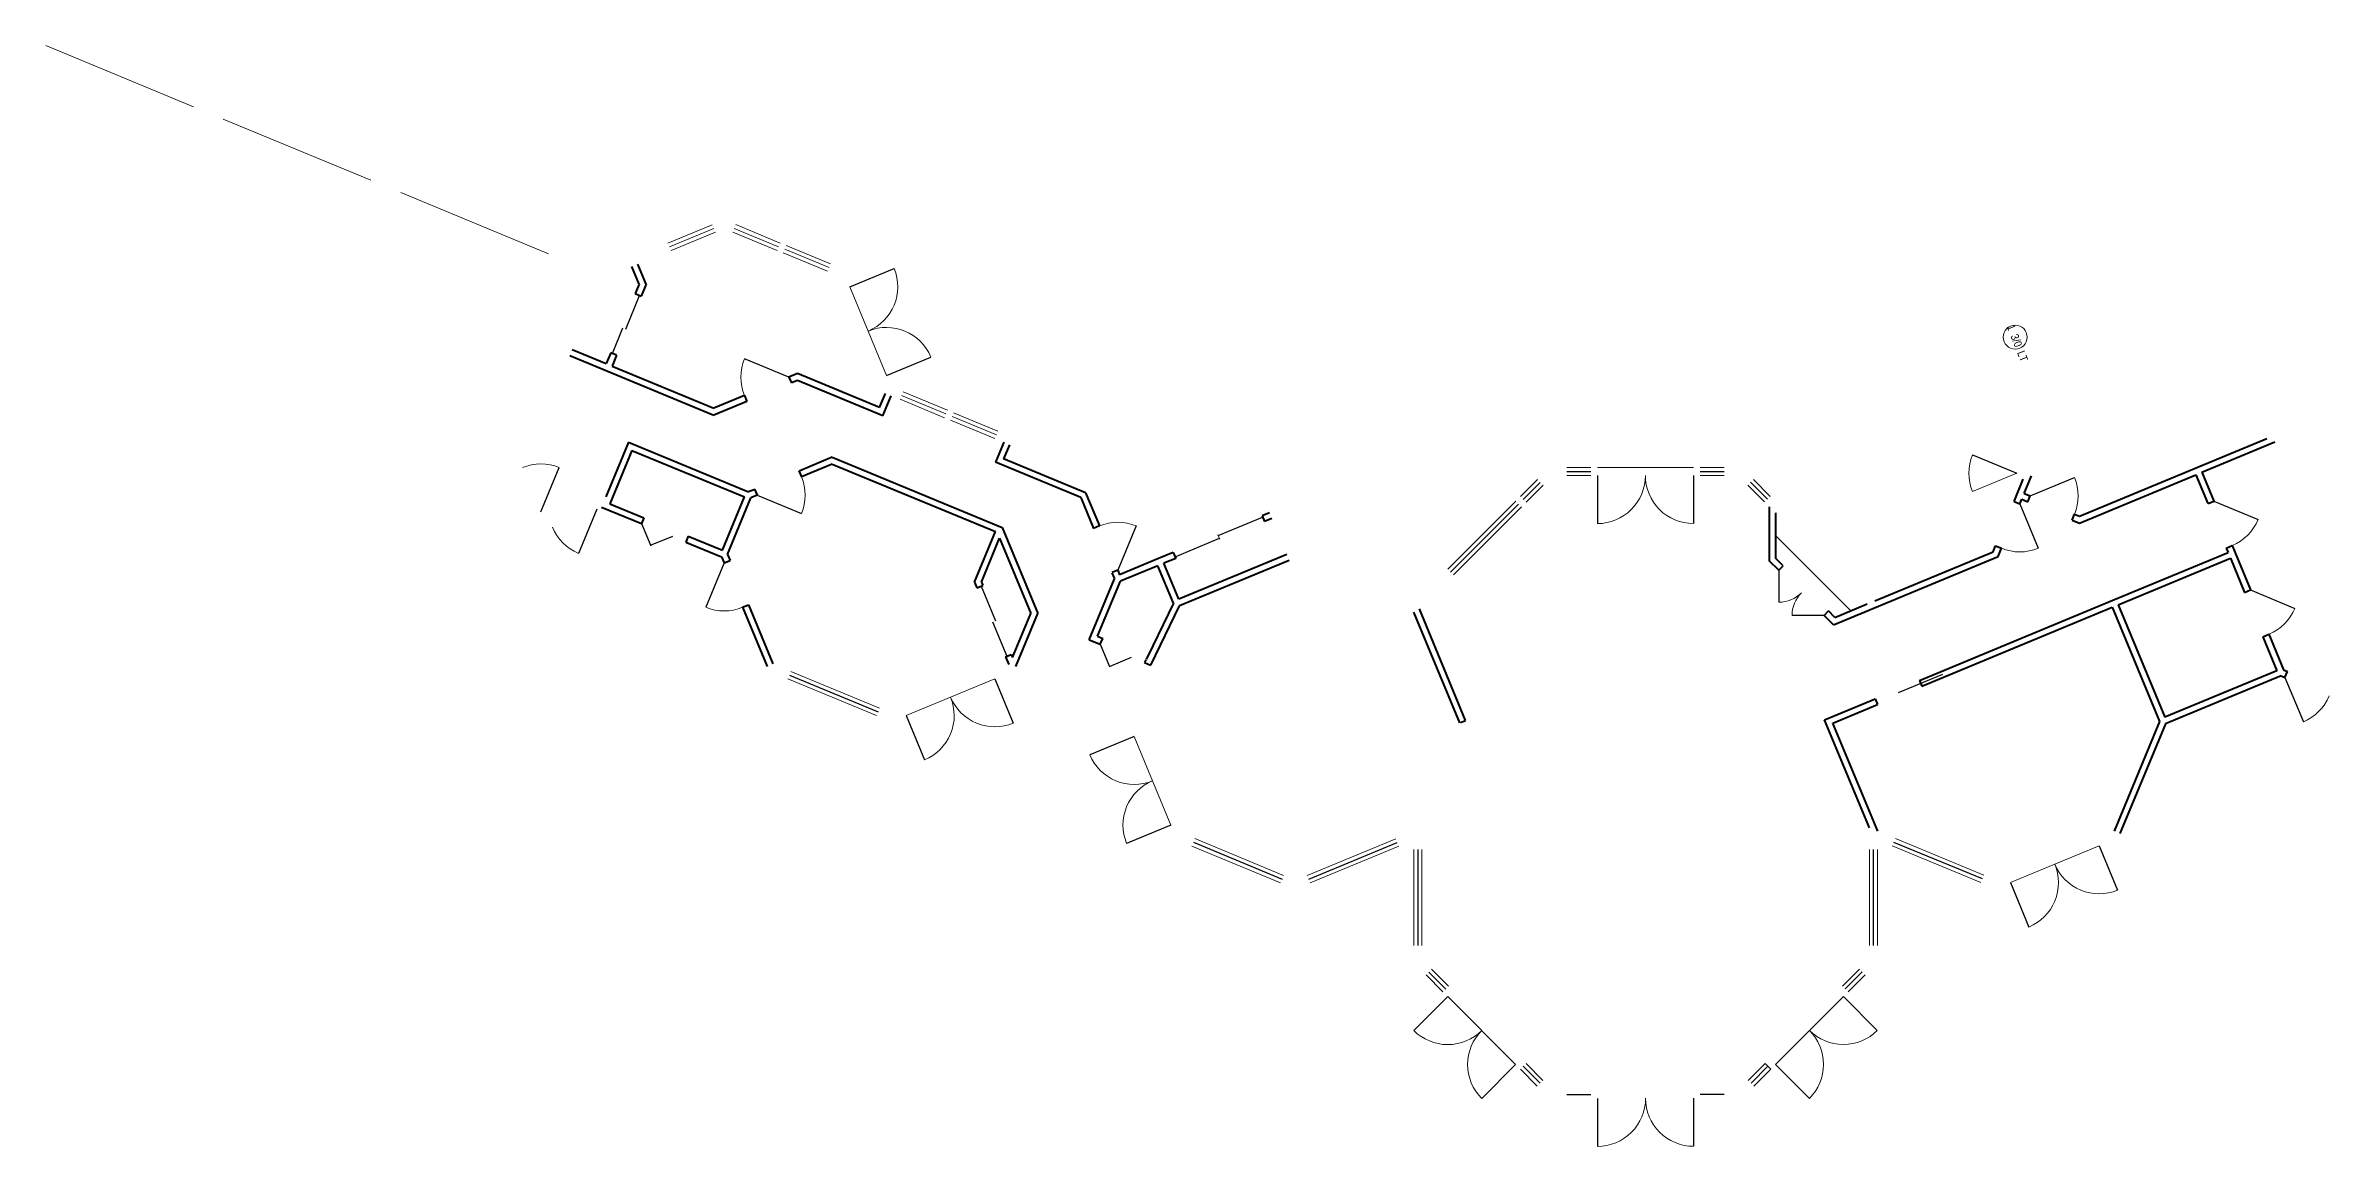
# Model space of a CAD drawing. Header units: inches. Extents: x 2775 to 35798, y 1675 to 10350.
# Drawn here: x 23930 to 25642, y 7121 to 7946 of the extents above; entities that cross this region are included whole.
import ezdxf

# ---------------------------------------------------------------- set-up
doc = ezdxf.new("R2010")
doc.units = ezdxf.units.IN
doc.header["$LTSCALE"] = 0.5
doc.header["$MEASUREMENT"] = 0
for name, color, linetype, lineweight in [('DOORS', 7, 'CONTINUOUS', 30), ('INT WALLS', 7, 'CONTINUOUS', 40), ('MILLWORK', 7, 'CONTINUOUS', 20)]:
    doc.layers.add(name, color=color, linetype=linetype, lineweight=lineweight)
doc.styles.add('ARCHENTLTD', font='technical.ttf', dxfattribs={"height": 6})

msp = doc.modelspace()

# ---------------------------------------------------------------- linework, layer by layer
at = {"layer": 'DOORS', "lineweight": 20, "ltscale": 75}
for p, q in [((23929.60991, 7946.45436), (24040.48292, 7900.55038)), ((24062.61392, 7891.38764), (24173.48694, 7845.48366)), ((24195.82937, 7836.23338), (24306.70239, 7790.32941))]:
    msp.add_line(p, q, dxfattribs=at)
at = {"layer": 'DOORS', "lineweight": 9, "ltscale": 50}
for p, q in [((24429.49159, 7812.20247), (24396.23241, 7798.42469)), ((24480.33808, 7798.44556), (24447.07619, 7812.2168)), ((24431.78788, 7806.65927), (24398.5287, 7792.8815)), ((24478.04287, 7792.90191), (24444.78099, 7806.67315)), ((24518.21967, 7782.76164), (24484.95778, 7796.53289)), ((24515.92446, 7777.218), (24482.66257, 7790.98924)), ((24560.15903, 7699.13355), (24532.58644, 7765.64484)), ((24570.268, 7681.20738), (24603.52991, 7667.4362)), ((24572.5632, 7686.75103), (24605.82511, 7672.97985)), ((24608.14962, 7665.52354), (24641.41153, 7651.75236)), ((24610.44482, 7671.06719), (24643.70673, 7657.29602)), ((25035.47655, 7608.24412), (25048.20843, 7620.96808)), ((25093.17009, 7630.02486), (25165.17009, 7630.03659)), ((25170.17009, 7630.0374), (25188.17009, 7630.04033)), ((25170.1724, 7624.0374), (25188.1724, 7624.04033)), ((25222.88771, 7608.44733), (25210.1517, 7621.16709)), ((24981.01239, 7553.81384), (25031.93991, 7604.70969)), ((25039.72622, 7603.9918), (25052.4581, 7616.71576)), ((25218.63805, 7604.2117), (25205.90204, 7616.93146)), ((24985.25371, 7549.56988), (25036.18123, 7600.46573)), ((24486.15429, 7471.60144), (24552.67811, 7444.05915)), ((24488.44894, 7477.14532), (24554.97279, 7449.60302)), ((24641.43493, 7471.61679), (24574.9165, 7444.06136)), ((24773.4279, 7361.87306), (24745.85527, 7428.38434)), ((24857.91021, 7324.17998), (24791.3864, 7351.72237)), ((24941.9731, 7351.69435), (24875.55811, 7324.18172)), ((25316.64332, 7351.75099), (25383.06663, 7324.25845)), ((24855.61553, 7318.63612), (24789.09162, 7346.17855)), ((24944.29171, 7346.1604), (24877.85388, 7318.63831)), ((24955.45168, 7343.68026), (24955.46341, 7271.68026)), ((24961.45168, 7343.68123), (24961.46341, 7271.68123)), ((25314.32638, 7346.21634), (25380.77253, 7318.71434)), ((25402.98133, 7318.71101), (25469.49626, 7346.27511)), ((24964.69101, 7249.51999), (24977.42425, 7236.79738)), ((24968.93202, 7253.76425), (24981.66526, 7241.04165)), ((25276.97516, 7241.07377), (25289.70411, 7253.80042)), ((25281.2193, 7236.83263), (25293.94837, 7249.55941)), ((24980.96127, 7233.26332), (25031.89422, 7182.37291)), ((25226.76733, 7182.39043), (25277.68348, 7233.29744)), ((25035.43123, 7178.83885), (25048.16447, 7166.11625)), ((25039.67224, 7183.08313), (25052.40548, 7170.36052)), ((25206.25802, 7170.36932), (25218.98707, 7183.09609)), ((25210.50228, 7166.1283), (25223.23135, 7178.85509))]:
    msp.add_line(p, q, dxfattribs=at)
at = {"layer": 'DOORS', "lineweight": 20, "ltscale": 50}
for p, q in [((24430.63973, 7809.43087), (24397.38056, 7795.65309)), ((24479.19047, 7795.67374), (24445.92859, 7809.44498)), ((24517.07206, 7779.98982), (24483.81018, 7793.76106)), ((24571.41561, 7683.97922), (24604.67752, 7670.20805)), ((24609.29723, 7668.29538), (24642.55914, 7654.52421)), ((24810.06175, 7576.2067), (24808.70884, 7579.48559))]:
    msp.add_line(p, q, dxfattribs=at)
at = {"layer": 'DOORS', "ltscale": 50}
for p, q in [((24532.58644, 7765.64484), (24565.84209, 7779.43114)), ((24364.5544, 7733.74323), (24375.00171, 7758.9769)), ((24354.60476, 7715.68635), (24362.519, 7734.80184)), ((24486.95482, 7697.8617), (24453.69473, 7711.63719)), ((24560.15903, 7699.13355), (24593.41468, 7712.91984)), ((25374.43896, 7639.52002), (25407.70087, 7625.74884)), ((24301.00056, 7596.74267), (24314.66545, 7630.04804)), ((25070.17125, 7627.008), (25088.17125, 7627.01493)), ((25093.17241, 7624.01686), (25093.17241, 7588.01686)), ((25165.1724, 7624.04459), (25165.1724, 7588.04459)), ((25170.17124, 7627.04651), (25188.17124, 7627.05345)), ((25417.74411, 7608.84069), (25450.99975, 7622.627)), ((24463.14761, 7609.30912), (24496.3457, 7595.55931)), ((25037.59303, 7606.12632), (25050.32491, 7618.85028)), ((25208.02687, 7619.04928), (25220.73373, 7606.30033)), ((25555.39478, 7604.77399), (25588.65665, 7591.00283)), ((24342.97832, 7598.90684), (24329.10977, 7565.68575)), ((24376.42193, 7587.97372), (24383.31294, 7571.34501)), ((24747.33621, 7586.25264), (24733.56933, 7552.989)), ((24808.93118, 7578.95802), (24842.19041, 7592.73577)), ((24983.12887, 7551.69604), (25034.0564, 7602.59189)), ((25410.02262, 7602.7712), (25423.80036, 7569.51201)), ((24399.56437, 7578.39223), (24382.93566, 7571.50121)), ((24776.57586, 7563.20165), (24809.83509, 7576.97939)), ((24438.414, 7558.46974), (24424.64721, 7525.20635)), ((25229.19112, 7553.03938), (25229.19112, 7529.03938)), ((24631.17977, 7541.17867), (24641.94809, 7515.20308)), ((25582.92639, 7538.24266), (25616.17249, 7524.43318)), ((25263.15391, 7519.11993), (25239.15391, 7519.11993)), ((24639.59642, 7514.25484), (24650.28132, 7488.48047)), ((24720.47369, 7497.47981), (24727.33526, 7480.92214)), ((24727.33526, 7480.92214), (24743.89293, 7487.7837)), ((24487.30338, 7474.37767), (24553.82977, 7446.84152)), ((24641.43309, 7471.62105), (24655.22053, 7438.36588)), ((25319.03934, 7461.36278), (25352.29672, 7475.14479)), ((25608.80291, 7472.65866), (25622.58951, 7439.40233)), ((24574.91213, 7444.07178), (24588.69957, 7410.81661)), ((24745.85957, 7428.38612), (24712.5999, 7414.60952)), ((24773.43839, 7361.87741), (24740.17873, 7348.10081)), ((24790.24082, 7348.95468), (24856.76721, 7321.41853)), ((24876.70165, 7321.42051), (24943.15602, 7348.87149)), ((25381.92392, 7321.49689), (25315.46126, 7348.92777)), ((24958.45168, 7343.68074), (24958.46341, 7271.68074)), ((25300.18307, 7271.70085), (25300.17134, 7343.70085)), ((25469.49027, 7346.28994), (25483.26687, 7313.03028)), ((25402.98156, 7318.71112), (25416.75817, 7285.45146)), ((24966.81854, 7251.64914), (24979.55136, 7238.92612)), ((25279.07774, 7238.97256), (25291.80076, 7251.70538)), ((24980.96775, 7233.26981), (24955.51191, 7207.81397)), ((25277.66571, 7233.31516), (25303.12155, 7207.85932)), ((25031.89905, 7182.37774), (25006.4432, 7156.92189)), ((25037.55645, 7180.9657), (25050.28927, 7168.24268)), ((25208.3943, 7168.23465), (25221.11732, 7180.96748)), ((25218.99518, 7183.08798), (25223.23946, 7178.84697)), ((25226.77363, 7182.38387), (25252.22947, 7156.92803)), ((25070.33436, 7159.94326), (25088.33436, 7159.95019)), ((25170.33436, 7159.98178), (25188.33436, 7159.98871)), ((25093.33552, 7156.95212), (25093.33552, 7120.95212)), ((25165.33551, 7156.97985), (25165.33551, 7120.97985))]:
    msp.add_line(p, q, dxfattribs=at)
at = {"layer": 'DOORS', "color": 7, "lineweight": 9, "ltscale": 50}
for p, q in [((25070.17009, 7630.02111), (25088.17009, 7630.02404)), ((25070.17107, 7624.02111), (25088.17107, 7624.02404))]:
    msp.add_line(p, q, dxfattribs=at)
at = {"layer": 'DOORS', "lineweight": 9, "ltscale": 75}
for p, q in [((25374.44345, 7611.96681), (25407.70087, 7625.74884)), ((25297.18307, 7271.70036), (25297.17134, 7343.70036)), ((25303.18307, 7271.70134), (25303.17134, 7343.70134))]:
    msp.add_line(p, q, dxfattribs=at)
at = {"layer": 'DOORS', "color": 7, "linetype": 'Continuous', "lineweight": 20, "ltscale": 7.5}
msp.add_circle((25406.50689, 7727.85178), 9, dxfattribs=at)
at = {"layer": 'DOORS', "lineweight": 9, "ltscale": 50}
for centre, radius, start, end in [((24532.58644, 7765.64484), 36, 292.51669847, 22.51669847), ((24560.15903, 7699.13355), 36, 22.51669847, 112.51669847), ((24486.95482, 7697.8617), 35.99996, 157.50190479, 202.50190479), ((24301.00056, 7596.74267), 35.99969, 67.69210922, 112.69210922), ((24463.14761, 7609.30912), 35.93286, 337.50190479, 22.50190479), ((25093.16654, 7624.02486), 36.008, 270.00933234, 0.0220674), ((25165.1724, 7624.03659), 35.99786, 179.99659369, 270), ((25417.74411, 7608.84069), 36, 337.51672382, 22.51672382), ((24733.56933, 7552.989), 35.99995, 67.51670903, 112.51670903), ((25555.39478, 7604.77399), 36.00075, 292.50628263, 337.50934347), ((24342.97832, 7598.90684), 35.99969, 202.34130884, 247.34130884), ((25410.02262, 7602.7712), 36, 247.50196312, 292.50196312), ((25229.19112, 7553.03938), 24, 270, 315.03657712), ((25263.15391, 7519.11993), 24, 135.03657712, 180), ((24438.414, 7558.46974), 35.99969, 247.51670903, 292.51670903), ((25582.92639, 7538.24266), 36.00014, 292.44313472, 337.44339486), ((24574.9152, 7444.06439), 35.99786, 292.51867229, 22.5220786), ((24641.43544, 7471.63069), 36.008, 202.49660489, 292.50933995), ((25608.80291, 7472.65866), 36.00075, 292.51672382, 337.51672382), ((24745.86471, 7428.3946), 36.008, 202.50933234, 292.5220674), ((24773.431, 7361.87435), 35.99786, 112.49659369, 202.5), ((25402.97308, 7318.71627), 36.008, 292.50933234, 22.5220674), ((25469.49333, 7346.28255), 35.99786, 202.49659369, 292.5), ((24980.96926, 7233.27962), 36.008, 225.00933234, 315.0220674), ((25031.89339, 7182.37208), 35.99786, 134.99659369, 225), ((25226.76383, 7182.38538), 36.008, 315.00933234, 45.0220674), ((25277.67136, 7233.3095), 35.99786, 224.99659369, 315), ((25093.32965, 7156.96012), 36.008, 270.00933234, 0.0220674), ((25165.33551, 7156.97185), 35.99786, 179.99659369, 270)]:
    msp.add_arc(centre, radius, start, end, dxfattribs=at)
at = {"layer": 'DOORS', "lineweight": 9, "ltscale": 75}
msp.add_arc((25407.70087, 7625.74884), 36, 157.50934347, 202.50934347, dxfattribs=at)
at = {"layer": 'INT WALLS', "ltscale": 50}
for p, q in [((24374.68809, 7767.62319), (24369.24591, 7780.75096)), ((24379.83574, 7767.60952), (24373.63427, 7782.56886)), ((24371.74029, 7760.4736), (24376.12902, 7758.65657)), ((24322.65657, 7714.13644), (24430.68483, 7669.41029)), ((24324.4736, 7718.52516), (24349.99751, 7707.95768)), ((24357.76746, 7714.30741), (24353.37874, 7716.12444)), ((24354.38624, 7706.14065), (24430.68433, 7674.55151)), ((24493.40647, 7700.53432), (24486.95482, 7697.8617)), ((24486.95482, 7697.8617), (24488.77271, 7693.47334)), ((24493.40745, 7695.39329), (24488.77271, 7693.47334)), ((24453.69564, 7684.08401), (24430.68433, 7674.55151)), ((24455.51354, 7679.69564), (24430.68483, 7669.41029)), ((24453.69564, 7684.08401), (24455.51354, 7679.69564)), ((24554.88451, 7675.09433), (24559.25419, 7685.6485)), ((24557.45654, 7668.88938), (24563.68491, 7683.93292)), ((24366.68794, 7649.09615), (24349.75305, 7608.19285)), ((24369.25963, 7642.89039), (24352.71508, 7602.92991)), ((24366.68794, 7649.09615), (24456.75973, 7611.80436)), ((24369.25963, 7642.89039), (24453.56933, 7607.98424)), ((24519.48206, 7637.78724), (24494.52689, 7627.4495)), ((24519.48206, 7637.78724), (24646.78058, 7585.08276)), ((24647.99462, 7649.02682), (24641.77269, 7633.99885)), ((24652.34134, 7647.10834), (24647.97878, 7636.57135)), ((25454.6066, 7593.58436), (25595.09832, 7651.85147)), ((25546.38658, 7626.50659), (25601.30428, 7649.28299)), ((24494.51001, 7627.49023), (24496.34478, 7623.06113)), ((24519.48256, 7632.64601), (24496.34478, 7623.06113)), ((24519.48256, 7632.64601), (24641.86042, 7581.97881)), ((25405.63413, 7604.5888), (25412.53837, 7621.25873)), ((25413.29848, 7610.68061), (25418.74493, 7623.83076)), ((25454.60849, 7588.44283), (25541.99896, 7624.68689)), ((25541.99899, 7624.6869), (25551.00518, 7602.95406)), ((25546.3866, 7626.5066), (25555.39331, 7604.77252)), ((24437.02478, 7568.02378), (24453.56933, 7607.98424)), ((24440.88138, 7564.92149), (24458.45385, 7607.36471)), ((24461.27053, 7613.67296), (24456.75973, 7611.80436)), ((24463.14761, 7609.30912), (24458.45385, 7607.36471)), ((24461.25311, 7613.71347), (24463.14761, 7609.30912)), ((24705.83985, 7607.47509), (24715.39515, 7584.42557)), ((24709.46803, 7611.12672), (24719.78304, 7586.2446)), ((25405.63413, 7604.5888), (25410.02262, 7602.7712)), ((25410.02262, 7602.7712), (25411.48089, 7606.29212)), ((25411.48089, 7606.29212), (25415.92765, 7604.45173)), ((25413.29848, 7610.68061), (25417.74411, 7608.84069)), ((25415.92765, 7604.45173), (25417.74411, 7608.84069)), ((25551.12887, 7603.00826), (25555.39227, 7604.77503)), ((24346.5026, 7600.361), (24376.42193, 7587.97372)), ((24352.71508, 7602.92991), (24378.23896, 7592.36244)), ((24719.78304, 7586.2446), (24715.39515, 7584.42557)), ((24847.28931, 7596.17336), (24841.71632, 7593.86473)), ((24841.71855, 7593.86566), (24843.53645, 7589.47729)), ((24849.10833, 7591.78546), (24843.53422, 7589.47637)), ((25222.13859, 7600.64114), (25222.13859, 7560.08292)), ((25226.88859, 7595.97169), (25226.88859, 7562.05221)), ((25449.19133, 7590.68484), (25451.0078, 7595.0738)), ((25449.19133, 7590.68484), (25454.60849, 7588.44283)), ((25451.0078, 7595.0738), (25454.6066, 7593.58436)), ((24409.68387, 7574.20252), (24436.49334, 7563.10279)), ((24411.50091, 7578.59124), (24437.02478, 7568.02378)), ((24626.16514, 7544.06959), (24641.86042, 7581.97881)), ((24631.30664, 7544.07076), (24644.96471, 7577.05944)), ((24644.96471, 7577.05944), (24668.36164, 7520.62081)), ((24646.78058, 7585.08276), (24673.50314, 7520.62197)), ((25390.01004, 7566.86527), (25391.85866, 7571.32866)), ((25391.85866, 7571.32866), (25396.24715, 7569.51107)), ((25393.6458, 7563.23023), (25396.24715, 7569.51107)), ((25564.78719, 7569.69668), (25569.17532, 7571.51514)), ((25564.78719, 7569.69668), (25566.17498, 7566.34779)), ((25569.17532, 7571.51514), (25571.47235, 7565.97219)), ((24436.49334, 7563.10279), (24438.414, 7558.46974)), ((24438.414, 7558.46974), (24442.80189, 7560.28877)), ((24440.88138, 7564.92149), (24442.80189, 7560.28877)), ((24733.56933, 7552.989), (24729.25483, 7551.20359)), ((24733.56933, 7552.989), (24734.95781, 7549.63966)), ((24764.08112, 7561.70409), (24734.95781, 7549.63966)), ((24763.70539, 7556.40701), (24735.50596, 7544.7253)), ((24775.39435, 7528.2106), (24763.70539, 7556.40701)), ((24775.19787, 7566.30924), (24764.08112, 7561.70409)), ((24777.01576, 7561.92087), (24768.09376, 7558.2249)), ((24779.25592, 7531.29924), (24768.09376, 7558.2249)), ((24775.19787, 7566.30924), (24777.01576, 7561.92087)), ((24860.27049, 7564.8598), (24779.25592, 7531.29924)), ((24861.98662, 7560.42928), (24779.80406, 7526.38488)), ((25229.19112, 7553.03938), (25222.13859, 7560.08292)), ((25232.54774, 7556.40028), (25226.88859, 7562.05221)), ((25229.19112, 7553.03938), (25232.54774, 7556.40028)), ((25270.20645, 7512.07639), (25393.6458, 7563.23023)), ((25301.32222, 7530.11263), (25390.01004, 7566.86527)), ((25479.68261, 7530.50495), (25566.17498, 7566.34779)), ((25483.69513, 7527.02605), (25567.99092, 7561.95861)), ((25567.99092, 7561.95861), (25578.53604, 7536.42913)), ((25571.47339, 7565.96966), (25582.92626, 7538.24254)), ((24626.16514, 7544.06959), (24627.92106, 7539.83391)), ((24627.91808, 7539.83268), (24632.31189, 7541.64586)), ((24631.30664, 7544.07076), (24632.31189, 7541.64586)), ((24712.18186, 7500.91282), (24731.10209, 7546.53692)), ((24718.39015, 7503.48346), (24735.48392, 7544.70326)), ((24729.18143, 7551.16998), (24731.10209, 7546.53692)), ((25578.53595, 7536.42934), (25582.92617, 7538.24275)), ((24452.20018, 7525.21439), (24456.58808, 7527.03341)), ((24452.20018, 7525.21439), (24470.60761, 7480.81154)), ((24456.58808, 7527.03341), (24474.95309, 7482.73289)), ((24654.67782, 7487.56992), (24668.36164, 7520.62081)), ((24657.03921, 7480.85623), (24673.50314, 7520.62197)), ((24779.66524, 7526.25444), (24757.99079, 7481.94687)), ((24775.39841, 7528.34169), (24759.76052, 7496.37424)), ((24990.01635, 7438.58701), (24955.56781, 7521.68455)), ((24994.40424, 7440.40604), (24959.72589, 7524.05794)), ((25263.15391, 7519.11993), (25266.51052, 7522.48083)), ((25270.20645, 7512.07639), (25263.15391, 7519.11993)), ((25271.31853, 7517.67896), (25266.51052, 7522.48083)), ((25271.31853, 7517.67896), (25295.58855, 7527.73657)), ((25334.75844, 7470.4477), (25479.68261, 7530.50495)), ((25336.5769, 7466.05957), (25479.307, 7525.20759)), ((25479.307, 7525.20759), (25514.77316, 7439.62419)), ((25483.69513, 7527.02605), (25518.62875, 7442.72774)), ((24712.18186, 7500.91282), (24720.47369, 7497.47981)), ((24718.39015, 7503.48346), (24722.29744, 7501.86575)), ((24720.47369, 7497.47981), (24722.29744, 7501.86575)), ((25592.27977, 7503.15588), (25596.67003, 7504.96921)), ((25592.27977, 7503.15588), (25602.8275, 7477.62009)), ((25596.67003, 7504.96921), (25607.70501, 7478.25379)), ((24649.3694, 7488.10415), (24653.71324, 7489.8967)), ((24649.3694, 7488.10415), (24651.7405, 7482.38034)), ((24649.37399, 7488.10604), (24651.74657, 7482.38286)), ((24653.71324, 7489.8967), (24654.67782, 7487.56992)), ((24754.62814, 7485.88248), (24753.5935, 7483.76745)), ((24753.5935, 7483.76745), (24757.99079, 7481.94687)), ((24759.76052, 7496.37424), (24754.75859, 7486.14916)), ((25334.75844, 7470.4477), (25336.5769, 7466.05957)), ((25602.8275, 7477.62009), (25518.62875, 7442.72774)), ((25606.03094, 7473.8059), (25519.16179, 7437.80692)), ((25606.03094, 7473.8059), (25608.80291, 7472.65866)), ((25607.70501, 7478.25379), (25610.61938, 7477.04762)), ((25608.80291, 7472.65866), (25610.61938, 7477.04762)), ((25263.56714, 7440.9457), (25301.50106, 7456.66569)), ((25269.77373, 7438.37603), (25303.31952, 7452.27756)), ((25301.50106, 7456.66569), (25303.31952, 7452.27756)), ((24990.64608, 7438.73587), (24994.40424, 7440.40604)), ((25297.19098, 7359.80799), (25263.56714, 7440.9457)), ((25303.39711, 7357.23945), (25269.77373, 7438.37603)), ((25514.77316, 7439.62419), (25480.68584, 7357.32215)), ((25519.16179, 7437.80692), (25485.07433, 7355.50455))]:
    msp.add_line(p, q, dxfattribs=at)
at = {"layer": 'INT WALLS', "color": 7, "ltscale": 50}
for p, q in [((24374.6881, 7767.59351), (24371.74029, 7760.4736)), ((24379.83574, 7767.60952), (24376.12902, 7758.65657)), ((24353.37874, 7716.12444), (24349.99751, 7707.95768)), ((24357.76746, 7714.30741), (24354.38624, 7706.14065)), ((24554.88451, 7675.09433), (24493.40647, 7700.53432)), ((24557.45654, 7668.88938), (24493.40745, 7695.39329)), ((24705.81872, 7607.49621), (24641.77269, 7633.99885)), ((24709.46803, 7611.12672), (24647.97878, 7636.57135)), ((24378.23896, 7592.36244), (24376.42193, 7587.97372)), ((24411.50091, 7578.59124), (24409.68387, 7574.20252))]:
    msp.add_line(p, q, dxfattribs=at)
at = {"layer": 'INT WALLS', "lineweight": 20, "ltscale": 50}
for p, q in [((24843.32097, 7589.98445), (24841.96806, 7593.26334)), ((24810.0425, 7576.25336), (24808.68959, 7579.53225))]:
    msp.add_line(p, q, dxfattribs=at)
at = {"layer": 'MILLWORK', "ltscale": 50}
msp.add_line((25283.32008, 7522.65246), (25226.88859, 7579.01195), dxfattribs=at)

# ---------------------------------------------------------------- texts
at = {"layer": 'DOORS', "color": 7, "linetype": 'Continuous', "lineweight": 30, "ltscale": 1.5, "insert": (25416.31627, 7710.94742), "char_height": 6, "attachment_point": 3, "rotation": 291.48103944, "style": 'ARCHENTLTD'}
msp.add_mtext('1  3/0  LT\\P\\P{\\H1.999x;  }', dxfattribs=at)

doc.saveas('drawing.dxf')
